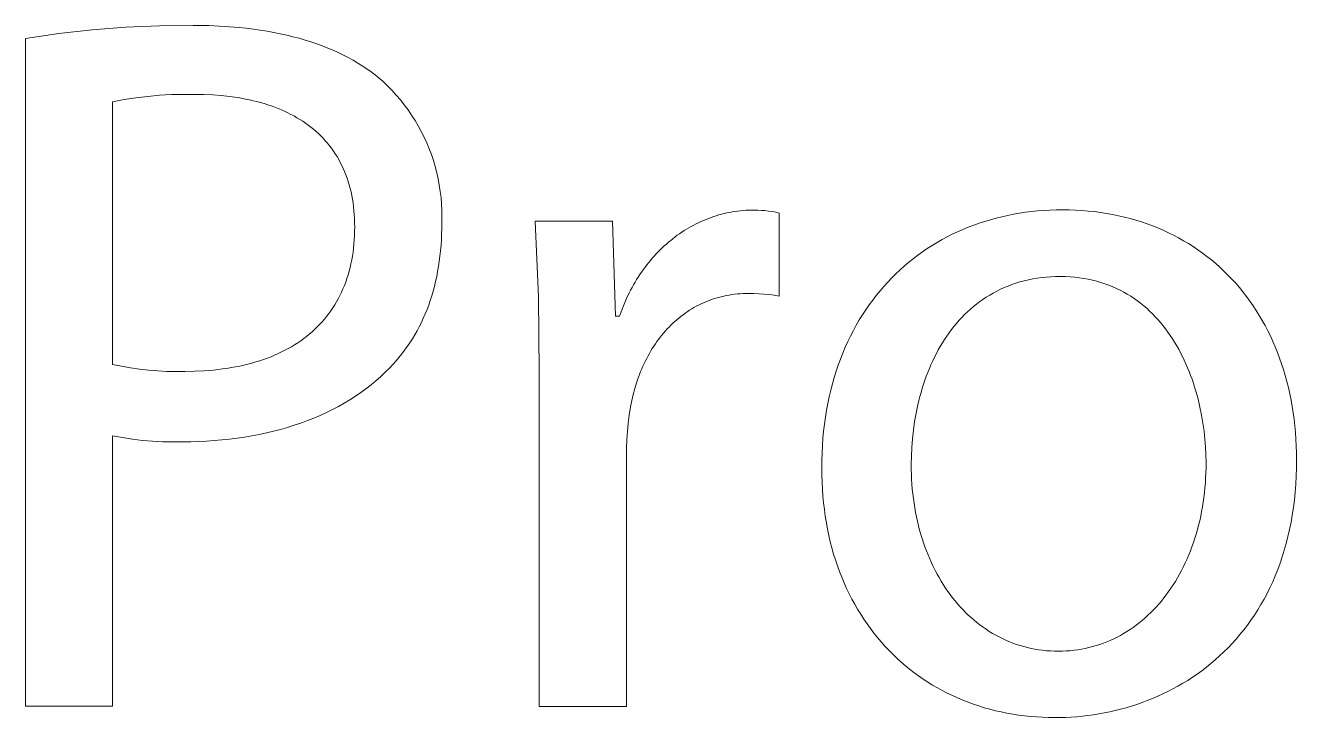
# Model space of a CAD drawing. Header units: millimetres. Extents: x -1480 to 5249, y -840 to 3860.
# Drawn here: x 3107.9 to 3193.2, y -728.4 to -681.9 of the extents above; entities that cross this region are included whole.
import ezdxf

# ---------------------------------------------------------------- set-up
doc = ezdxf.new("R2010")
doc.units = ezdxf.units.MM
doc.header["$MEASUREMENT"] = 0
doc.layers.add('Domyślny', color=7, linetype='Continuous', true_color=0x000000)

msp = doc.modelspace()

# ---------------------------------------------------------------- linework, layer by layer
at = {"layer": 'Domyślny', "color": 18, "lineweight": 15, "true_color": 0x000000}
for p, q in [((3110.128, -682.425), (3112.373, -682.175)), ((3112.373, -682.175), (3114.625, -682)), ((3114.625, -682), (3116.882, -681.9)), ((3116.882, -681.9), (3119.14, -681.876)), ((3119.14, -681.876), (3120.206, -681.892)), ((3120.206, -681.892), (3121.236, -681.939)), ((3121.236, -681.939), (3122.229, -682.018)), ((3122.229, -682.018), (3122.712, -682.069)), ((3122.712, -682.069), (3123.186, -682.127)), ((3123.186, -682.127), (3123.652, -682.193)), ((3123.652, -682.193), (3124.108, -682.266)), ((3124.108, -682.266), (3124.555, -682.347)), ((3107.893, -682.75), (3110.128, -682.425)), ((3107.893, -727.605), (3107.893, -682.75)), ((3124.555, -682.347), (3124.994, -682.435)), ((3124.994, -682.435), (3125.423, -682.53)), ((3125.423, -682.53), (3125.843, -682.633)), ((3125.843, -682.633), (3126.255, -682.742)), ((3126.255, -682.742), (3126.657, -682.859)), ((3126.657, -682.859), (3127.051, -682.983)), ((3127.051, -682.983), (3127.435, -683.113)), ((3127.435, -683.113), (3127.811, -683.251)), ((3127.811, -683.251), (3128.178, -683.396)), ((3128.178, -683.396), (3128.536, -683.547)), ((3128.536, -683.547), (3128.885, -683.705)), ((3128.885, -683.705), (3129.225, -683.869)), ((3129.225, -683.869), (3129.557, -684.04)), ((3129.557, -684.04), (3129.879, -684.218)), ((3129.879, -684.218), (3130.193, -684.402)), ((3130.193, -684.402), (3130.497, -684.593)), ((3130.497, -684.593), (3130.793, -684.79)), ((3130.793, -684.79), (3131.08, -684.993)), ((3131.08, -684.993), (3131.359, -685.203)), ((3131.359, -685.203), (3131.628, -685.418)), ((3131.628, -685.418), (3131.889, -685.64)), ((3131.889, -685.64), (3132.195, -685.934)), ((3116.89, -686.57), (3116.098, -686.641)), ((3117.684, -686.526), (3116.89, -686.57)), ((3118.479, -686.507), (3117.684, -686.526)), ((3119.275, -686.514), (3118.479, -686.507)), ((3119.873, -686.522), (3119.275, -686.514)), ((3120.458, -686.548), (3119.873, -686.522)), ((3121.03, -686.59), (3120.458, -686.548)), ((3132.195, -685.934), (3132.491, -686.238)), ((3132.491, -686.238), (3132.777, -686.552)), ((3132.777, -686.552), (3133.051, -686.875)), ((3114.522, -686.859), (3113.74, -687.007)), ((3113.74, -687.007), (3113.74, -704.64)), ((3115.308, -686.737), (3114.522, -686.859)), ((3116.098, -686.641), (3115.308, -686.737)), ((3121.587, -686.65), (3121.03, -686.59)), ((3122.131, -686.726), (3121.587, -686.65)), ((3122.397, -686.771), (3122.131, -686.726)), ((3122.659, -686.82), (3122.397, -686.771)), ((3122.918, -686.873), (3122.659, -686.82)), ((3123.172, -686.931), (3122.918, -686.873)), ((3123.423, -686.993), (3123.172, -686.931)), ((3123.67, -687.059), (3123.423, -686.993)), ((3123.913, -687.13), (3123.67, -687.059)), ((3124.152, -687.205), (3123.913, -687.13)), ((3124.387, -687.284), (3124.152, -687.205)), ((3124.618, -687.367), (3124.387, -687.284)), ((3124.845, -687.455), (3124.618, -687.367)), ((3133.051, -686.875), (3133.315, -687.208)), ((3133.315, -687.208), (3133.566, -687.55)), ((3125.067, -687.548), (3124.845, -687.455)), ((3125.285, -687.644), (3125.067, -687.548)), ((3125.499, -687.745), (3125.285, -687.644)), ((3125.708, -687.85), (3125.499, -687.745)), ((3125.914, -687.96), (3125.708, -687.85)), ((3126.114, -688.074), (3125.914, -687.96)), ((3126.31, -688.192), (3126.114, -688.074)), ((3126.502, -688.315), (3126.31, -688.192)), ((3133.566, -687.55), (3133.806, -687.9)), ((3133.806, -687.9), (3134.033, -688.259)), ((3134.033, -688.259), (3134.248, -688.625)), ((3126.689, -688.442), (3126.502, -688.315)), ((3126.872, -688.574), (3126.689, -688.442)), ((3127.049, -688.71), (3126.872, -688.574)), ((3127.222, -688.85), (3127.049, -688.71)), ((3127.391, -688.995), (3127.222, -688.85)), ((3127.554, -689.144), (3127.391, -688.995)), ((3134.248, -688.625), (3134.451, -688.998)), ((3134.451, -688.998), (3134.64, -689.377)), ((3127.713, -689.297), (3127.554, -689.144)), ((3127.866, -689.455), (3127.713, -689.297)), ((3128.015, -689.618), (3127.866, -689.455)), ((3128.159, -689.784), (3128.015, -689.618)), ((3128.297, -689.956), (3128.159, -689.784)), ((3128.431, -690.131), (3128.297, -689.956)), ((3134.64, -689.377), (3134.816, -689.764)), ((3134.816, -689.764), (3134.979, -690.156)), ((3128.559, -690.311), (3128.431, -690.131)), ((3128.682, -690.496), (3128.559, -690.311)), ((3128.8, -690.685), (3128.682, -690.496)), ((3128.913, -690.878), (3128.8, -690.685)), ((3134.979, -690.156), (3135.128, -690.553)), ((3135.128, -690.553), (3135.263, -690.955)), ((3129.02, -691.076), (3128.913, -690.878)), ((3129.122, -691.279), (3129.02, -691.076)), ((3129.218, -691.486), (3129.122, -691.279)), ((3129.309, -691.697), (3129.218, -691.486)), ((3135.263, -690.955), (3135.385, -691.362)), ((3135.385, -691.362), (3135.492, -691.772)), ((3129.395, -691.913), (3129.309, -691.697)), ((3129.475, -692.133), (3129.395, -691.913)), ((3129.549, -692.358), (3129.475, -692.133)), ((3129.618, -692.587), (3129.549, -692.358)), ((3135.492, -691.772), (3135.585, -692.186)), ((3135.585, -692.186), (3135.664, -692.604)), ((3129.68, -692.821), (3129.618, -692.587)), ((3129.738, -693.06), (3129.68, -692.821)), ((3129.789, -693.303), (3129.738, -693.06)), ((3129.834, -693.55), (3129.789, -693.303)), ((3135.664, -692.604), (3135.728, -693.023)), ((3135.728, -693.023), (3135.778, -693.444)), ((3129.874, -693.802), (3129.834, -693.55)), ((3129.907, -694.058), (3129.874, -693.802)), ((3129.935, -694.319), (3129.907, -694.058)), ((3135.778, -693.444), (3135.814, -693.867)), ((3135.814, -693.867), (3135.834, -694.291)), ((3129.957, -694.585), (3129.935, -694.319)), ((3129.972, -694.855), (3129.957, -694.585)), ((3129.981, -695.13), (3129.972, -694.855)), ((3135.841, -694.716), (3135.832, -695.14)), ((3135.834, -694.291), (3135.841, -694.716)), ((3142.308, -700.098), (3142.09, -695.014)), ((3142.09, -695.014), (3147.288, -695.014)), ((3147.288, -695.014), (3147.49, -701.4)), ((3153.058, -695.125), (3153.224, -695.048)), ((3153.224, -695.048), (3153.392, -694.974)), ((3153.392, -694.974), (3153.561, -694.904)), ((3153.561, -694.904), (3153.731, -694.837)), ((3153.731, -694.837), (3153.903, -694.774)), ((3153.903, -694.774), (3154.075, -694.715)), ((3154.075, -694.715), (3154.249, -694.659)), ((3154.249, -694.659), (3154.424, -694.607)), ((3154.424, -694.607), (3154.6, -694.558)), ((3154.6, -694.558), (3154.778, -694.513)), ((3154.778, -694.513), (3154.956, -694.473)), ((3154.956, -694.473), (3155.135, -694.435)), ((3155.135, -694.435), (3155.316, -694.402)), ((3155.316, -694.402), (3155.497, -694.372)), ((3155.497, -694.372), (3155.679, -694.347)), ((3155.679, -694.347), (3155.862, -694.325)), ((3155.862, -694.325), (3156.046, -694.307)), ((3156.046, -694.307), (3156.23, -694.293)), ((3156.23, -694.293), (3156.415, -694.283)), ((3156.415, -694.283), (3156.601, -694.277)), ((3156.601, -694.277), (3156.788, -694.275)), ((3156.788, -694.275), (3157.03, -694.282)), ((3157.03, -694.282), (3157.272, -694.296)), ((3157.272, -694.296), (3157.513, -694.317)), ((3157.513, -694.317), (3157.754, -694.346)), ((3157.754, -694.346), (3157.993, -694.382)), ((3157.993, -694.382), (3158.232, -694.426)), ((3158.232, -694.426), (3158.468, -694.477)), ((3158.468, -694.477), (3158.468, -700.056)), ((3171.886, -695.162), (3172.261, -695.039)), ((3172.261, -695.039), (3172.639, -694.925)), ((3172.639, -694.925), (3173.022, -694.82)), ((3173.022, -694.82), (3173.409, -694.724)), ((3173.409, -694.724), (3173.8, -694.637)), ((3173.8, -694.637), (3174.195, -694.558)), ((3174.195, -694.558), (3174.593, -694.489)), ((3174.593, -694.489), (3174.995, -694.429)), ((3174.995, -694.429), (3175.4, -694.378)), ((3175.4, -694.378), (3175.809, -694.336)), ((3175.809, -694.336), (3176.221, -694.304)), ((3176.221, -694.304), (3176.636, -694.28)), ((3176.636, -694.28), (3177.054, -694.266)), ((3177.054, -694.266), (3177.475, -694.262)), ((3177.475, -694.262), (3177.912, -694.267)), ((3177.912, -694.267), (3178.344, -694.281)), ((3178.344, -694.281), (3178.772, -694.306)), ((3178.772, -694.306), (3179.195, -694.341)), ((3179.195, -694.341), (3179.613, -694.385)), ((3179.613, -694.385), (3180.026, -694.438)), ((3180.026, -694.438), (3180.435, -694.501)), ((3180.435, -694.501), (3180.839, -694.574)), ((3180.839, -694.574), (3181.237, -694.656)), ((3181.237, -694.656), (3181.631, -694.747)), ((3181.631, -694.747), (3182.019, -694.847)), ((3182.019, -694.847), (3182.402, -694.956)), ((3182.402, -694.956), (3182.78, -695.074)), ((3182.78, -695.074), (3183.152, -695.201)), ((3129.972, -695.989), (3129.981, -695.701)), ((3129.984, -695.409), (3129.981, -695.13)), ((3129.981, -695.701), (3129.984, -695.409)), ((3135.818, -695.902), (3135.801, -696.276)), ((3135.829, -695.524), (3135.818, -695.902)), ((3135.832, -695.14), (3135.829, -695.524)), ((3151.631, -695.974), (3151.783, -695.866)), ((3151.783, -695.866), (3151.937, -695.762)), ((3151.937, -695.762), (3152.092, -695.661)), ((3152.092, -695.661), (3152.249, -695.563)), ((3152.249, -695.563), (3152.408, -695.468)), ((3152.408, -695.468), (3152.568, -695.377)), ((3152.568, -695.377), (3152.73, -695.29)), ((3152.73, -695.29), (3152.893, -695.206)), ((3152.893, -695.206), (3153.058, -695.125)), ((3169.737, -696.082), (3170.083, -695.907)), ((3170.083, -695.907), (3170.434, -695.74)), ((3170.434, -695.74), (3170.79, -695.583)), ((3170.79, -695.583), (3171.151, -695.434)), ((3171.151, -695.434), (3171.516, -695.293)), ((3171.516, -695.293), (3171.886, -695.162)), ((3183.152, -695.201), (3183.519, -695.337)), ((3183.519, -695.337), (3183.88, -695.482)), ((3183.88, -695.482), (3184.236, -695.635)), ((3184.236, -695.635), (3184.585, -695.797)), ((3184.585, -695.797), (3184.929, -695.967)), ((3129.906, -696.827), (3129.934, -696.552)), ((3129.934, -696.552), (3129.956, -696.272)), ((3129.956, -696.272), (3129.972, -695.989)), ((3135.777, -696.644), (3135.746, -697.007)), ((3135.801, -696.276), (3135.777, -696.644)), ((3150.618, -696.818), (3150.757, -696.688)), ((3150.757, -696.688), (3150.898, -696.561)), ((3150.898, -696.561), (3151.041, -696.437)), ((3151.041, -696.437), (3151.186, -696.317)), ((3151.186, -696.317), (3151.332, -696.199)), ((3151.332, -696.199), (3151.481, -696.085)), ((3151.481, -696.085), (3151.631, -695.974)), ((3168.405, -696.866), (3168.73, -696.657)), ((3168.73, -696.657), (3169.06, -696.457)), ((3169.06, -696.457), (3169.396, -696.265)), ((3169.396, -696.265), (3169.737, -696.082)), ((3184.929, -695.967), (3185.268, -696.146)), ((3185.268, -696.146), (3185.6, -696.333)), ((3185.6, -696.333), (3185.926, -696.528)), ((3185.926, -696.528), (3186.246, -696.731)), ((3186.246, -696.731), (3186.56, -696.943)), ((3129.732, -697.885), (3129.785, -697.627)), ((3129.785, -697.627), (3129.831, -697.364)), ((3129.831, -697.364), (3129.872, -697.098)), ((3129.872, -697.098), (3129.906, -696.827)), ((3135.707, -697.365), (3135.662, -697.717)), ((3135.746, -697.007), (3135.707, -697.365)), ((3149.829, -697.661), (3149.955, -697.513)), ((3149.955, -697.513), (3150.083, -697.368)), ((3150.083, -697.368), (3150.214, -697.226)), ((3150.214, -697.226), (3150.347, -697.087)), ((3150.347, -697.087), (3150.481, -696.951)), ((3150.481, -696.951), (3150.618, -696.818)), ((3167.164, -697.784), (3167.465, -697.542)), ((3167.465, -697.542), (3167.773, -697.308)), ((3167.773, -697.308), (3168.086, -697.083)), ((3168.086, -697.083), (3168.405, -696.866)), ((3186.56, -696.943), (3186.868, -697.162)), ((3186.868, -697.162), (3187.169, -697.389)), ((3187.169, -697.389), (3187.464, -697.624)), ((3187.464, -697.624), (3187.753, -697.867)), ((3129.539, -698.634), (3129.609, -698.388)), ((3129.609, -698.388), (3129.674, -698.139)), ((3129.674, -698.139), (3129.732, -697.885)), ((3135.552, -698.407), (3135.486, -698.744)), ((3135.611, -698.065), (3135.552, -698.407)), ((3135.662, -697.717), (3135.611, -698.065)), ((3149.12, -698.609), (3149.232, -698.444)), ((3149.232, -698.444), (3149.347, -698.281)), ((3149.347, -698.281), (3149.464, -698.122)), ((3149.464, -698.122), (3149.583, -697.965)), ((3149.583, -697.965), (3149.705, -697.811)), ((3149.705, -697.811), (3149.829, -697.661)), ((3166.296, -698.558), (3166.579, -698.292)), ((3166.579, -698.292), (3166.868, -698.034)), ((3166.868, -698.034), (3167.164, -697.784)), ((3187.753, -697.867), (3188.034, -698.117)), ((3188.034, -698.117), (3188.31, -698.375)), ((3188.31, -698.375), (3188.578, -698.641)), ((3129.198, -699.571), (3129.292, -699.343)), ((3129.292, -699.343), (3129.38, -699.111)), ((3129.38, -699.111), (3129.462, -698.875)), ((3129.462, -698.875), (3129.539, -698.634)), ((3135.414, -699.075), (3135.335, -699.402)), ((3135.486, -698.744), (3135.414, -699.075)), ((3148.598, -699.475), (3148.697, -699.296)), ((3148.697, -699.296), (3148.799, -699.12)), ((3148.799, -699.12), (3148.904, -698.947)), ((3148.904, -698.947), (3149.011, -698.776)), ((3149.011, -698.776), (3149.12, -698.609)), ((3165.487, -699.405), (3165.75, -699.115)), ((3165.75, -699.115), (3166.02, -698.832)), ((3166.02, -698.832), (3166.296, -698.558)), ((3174.083, -699.28), (3173.82, -699.379)), ((3174.351, -699.19), (3174.083, -699.28)), ((3174.624, -699.107), (3174.351, -699.19)), ((3174.903, -699.032), (3174.624, -699.107)), ((3175.188, -698.965), (3174.903, -699.032)), ((3175.478, -698.907), (3175.188, -698.965)), ((3175.774, -698.858), (3175.478, -698.907)), ((3176.076, -698.817), (3175.774, -698.858)), ((3176.383, -698.785), (3176.076, -698.817)), ((3176.697, -698.761), (3176.383, -698.785)), ((3177.016, -698.747), (3176.697, -698.761)), ((3177.34, -698.743), (3177.016, -698.747)), ((3177.666, -698.748), (3177.34, -698.743)), ((3177.985, -698.763), (3177.666, -698.748)), ((3178.299, -698.788), (3177.985, -698.763)), ((3178.606, -698.823), (3178.299, -698.788)), ((3178.907, -698.867), (3178.606, -698.823)), ((3179.202, -698.92), (3178.907, -698.867)), ((3179.491, -698.982), (3179.202, -698.92)), ((3179.774, -699.054), (3179.491, -698.982)), ((3180.051, -699.134), (3179.774, -699.054)), ((3180.322, -699.222), (3180.051, -699.134)), ((3180.587, -699.319), (3180.322, -699.222)), ((3180.846, -699.424), (3180.587, -699.319)), ((3188.578, -698.641), (3188.84, -698.914)), ((3188.84, -698.914), (3189.095, -699.194)), ((3189.095, -699.194), (3189.343, -699.481)), ((3128.883, -700.229), (3128.994, -700.014)), ((3128.994, -700.014), (3129.099, -699.795)), ((3129.099, -699.795), (3129.198, -699.571)), ((3135.156, -700.04), (3135.056, -700.351)), ((3135.249, -699.724), (3135.156, -700.04)), ((3135.335, -699.402), (3135.249, -699.724)), ((3142.359, -705.186), (3142.308, -700.098)), ((3148.06, -700.6), (3148.228, -700.215)), ((3148.228, -700.215), (3148.408, -699.839)), ((3148.408, -699.839), (3148.501, -699.656)), ((3148.501, -699.656), (3148.598, -699.475)), ((3154.219, -700.195), (3154.048, -700.25)), ((3154.393, -700.145), (3154.219, -700.195)), ((3154.568, -700.099), (3154.393, -700.145)), ((3154.746, -700.058), (3154.568, -700.099)), ((3154.925, -700.02), (3154.746, -700.058)), ((3155.107, -699.987), (3154.925, -700.02)), ((3155.29, -699.958), (3155.107, -699.987)), ((3155.475, -699.933), (3155.29, -699.958)), ((3155.663, -699.913), (3155.475, -699.933)), ((3155.852, -699.897), (3155.663, -699.913)), ((3156.042, -699.886), (3155.852, -699.897)), ((3156.235, -699.879), (3156.042, -699.886)), ((3156.43, -699.876), (3156.235, -699.879)), ((3156.771, -699.879), (3156.43, -699.876)), ((3157.112, -699.893), (3156.771, -699.879)), ((3157.453, -699.918), (3157.112, -699.893)), ((3157.793, -699.953), (3157.453, -699.918)), ((3158.132, -699.999), (3157.793, -699.953)), ((3158.468, -700.056), (3158.132, -699.999)), ((3164.74, -700.323), (3164.982, -700.009)), ((3164.982, -700.009), (3165.231, -699.703)), ((3165.231, -699.703), (3165.487, -699.405)), ((3172.362, -700.124), (3172.139, -700.273)), ((3172.592, -699.983), (3172.362, -700.124)), ((3172.826, -699.848), (3172.592, -699.983)), ((3173.067, -699.72), (3172.826, -699.848)), ((3173.312, -699.599), (3173.067, -699.72)), ((3173.564, -699.485), (3173.312, -699.599)), ((3173.82, -699.379), (3173.564, -699.485)), ((3181.1, -699.537), (3180.846, -699.424)), ((3181.347, -699.658), (3181.1, -699.537)), ((3181.589, -699.786), (3181.347, -699.658)), ((3181.825, -699.921), (3181.589, -699.786)), ((3182.056, -700.064), (3181.825, -699.921)), ((3182.281, -700.213), (3182.056, -700.064)), ((3182.5, -700.369), (3182.281, -700.213)), ((3189.343, -699.481), (3189.584, -699.775)), ((3189.584, -699.775), (3189.818, -700.077)), ((3189.818, -700.077), (3190.045, -700.385)), ((3128.244, -701.235), (3128.383, -701.043)), ((3128.383, -701.043), (3128.516, -700.846)), ((3128.516, -700.846), (3128.644, -700.645)), ((3128.644, -700.645), (3128.766, -700.439)), ((3128.766, -700.439), (3128.883, -700.229)), ((3134.837, -700.958), (3134.717, -701.254)), ((3134.95, -700.657), (3134.837, -700.958)), ((3135.056, -700.351), (3134.95, -700.657)), ((3147.759, -701.4), (3147.903, -700.995)), ((3147.903, -700.995), (3148.06, -700.6)), ((3152.449, -701.009), (3152.301, -701.105)), ((3152.599, -700.916), (3152.449, -701.009)), ((3152.751, -700.826), (3152.599, -700.916)), ((3152.906, -700.741), (3152.751, -700.826)), ((3153.062, -700.659), (3152.906, -700.741)), ((3153.221, -700.581), (3153.062, -700.659)), ((3153.382, -700.507), (3153.221, -700.581)), ((3153.546, -700.437), (3153.382, -700.507)), ((3153.711, -700.37), (3153.546, -700.437)), ((3153.878, -700.308), (3153.711, -700.37)), ((3154.048, -700.25), (3153.878, -700.308)), ((3164.057, -701.311), (3164.277, -700.974)), ((3164.277, -700.974), (3164.505, -700.645)), ((3164.505, -700.645), (3164.74, -700.323)), ((3171.297, -700.931), (3171.1, -701.11)), ((3171.499, -700.757), (3171.297, -700.931)), ((3171.707, -700.589), (3171.499, -700.757)), ((3171.92, -700.428), (3171.707, -700.589)), ((3172.139, -700.273), (3171.92, -700.428)), ((3182.714, -700.532), (3182.5, -700.369)), ((3182.922, -700.701), (3182.714, -700.532)), ((3183.124, -700.877), (3182.922, -700.701)), ((3183.322, -701.058), (3183.124, -700.877)), ((3183.513, -701.245), (3183.322, -701.058)), ((3190.045, -700.385), (3190.264, -700.701)), ((3190.264, -700.701), (3190.476, -701.023)), ((3190.476, -701.023), (3190.681, -701.352)), ((3127.635, -701.96), (3127.795, -701.786)), ((3127.795, -701.786), (3127.95, -701.607)), ((3127.95, -701.607), (3128.1, -701.423)), ((3128.1, -701.423), (3128.244, -701.235)), ((3134.457, -701.83), (3134.317, -702.111)), ((3134.59, -701.545), (3134.457, -701.83)), ((3134.717, -701.254), (3134.59, -701.545)), ((3147.49, -701.4), (3147.759, -701.4)), ((3151.332, -701.881), (3151.203, -702.005)), ((3151.464, -701.759), (3151.332, -701.881)), ((3151.597, -701.642), (3151.464, -701.759)), ((3151.733, -701.528), (3151.597, -701.642)), ((3151.872, -701.417), (3151.733, -701.528)), ((3152.013, -701.309), (3151.872, -701.417)), ((3152.156, -701.205), (3152.013, -701.309)), ((3152.301, -701.105), (3152.156, -701.205)), ((3163.639, -702.009), (3163.844, -701.656)), ((3163.844, -701.656), (3164.057, -701.311)), ((3170.364, -701.885), (3170.193, -702.092)), ((3170.54, -701.683), (3170.364, -701.885)), ((3170.721, -701.487), (3170.54, -701.683)), ((3170.908, -701.296), (3170.721, -701.487)), ((3171.1, -701.11), (3170.908, -701.296)), ((3183.699, -701.438), (3183.513, -701.245)), ((3183.88, -701.636), (3183.699, -701.438)), ((3184.056, -701.839), (3183.88, -701.636)), ((3184.226, -702.048), (3184.056, -701.839)), ((3190.681, -701.352), (3190.878, -701.687)), ((3190.878, -701.687), (3191.068, -702.03)), ((3126.562, -702.911), (3126.753, -702.764)), ((3126.753, -702.764), (3126.94, -702.612)), ((3126.94, -702.612), (3127.122, -702.456)), ((3127.122, -702.456), (3127.298, -702.295)), ((3127.298, -702.295), (3127.469, -702.13)), ((3127.469, -702.13), (3127.635, -701.96)), ((3134.017, -702.657), (3133.857, -702.922)), ((3134.17, -702.387), (3134.017, -702.657)), ((3134.317, -702.111), (3134.17, -702.387)), ((3150.597, -702.675), (3150.483, -702.819)), ((3150.713, -702.535), (3150.597, -702.675)), ((3150.832, -702.398), (3150.713, -702.535)), ((3150.953, -702.263), (3150.832, -702.398)), ((3151.077, -702.133), (3150.953, -702.263)), ((3151.203, -702.005), (3151.077, -702.133)), ((3163.072, -703.111), (3163.253, -702.736)), ((3163.253, -702.736), (3163.442, -702.369)), ((3163.442, -702.369), (3163.639, -702.009)), ((3169.711, -702.742), (3169.561, -702.968)), ((3169.867, -702.521), (3169.711, -702.742)), ((3170.027, -702.304), (3169.867, -702.521)), ((3170.193, -702.092), (3170.027, -702.304)), ((3184.391, -702.261), (3184.226, -702.048)), ((3184.551, -702.478), (3184.391, -702.261)), ((3184.705, -702.701), (3184.551, -702.478)), ((3184.855, -702.927), (3184.705, -702.701)), ((3191.068, -702.03), (3191.25, -702.378)), ((3191.25, -702.378), (3191.425, -702.733)), ((3191.425, -702.733), (3191.591, -703.094)), ((3125.305, -703.695), (3125.527, -703.576)), ((3125.527, -703.576), (3125.744, -703.452)), ((3125.744, -703.452), (3125.956, -703.324)), ((3125.956, -703.324), (3126.163, -703.191)), ((3126.163, -703.191), (3126.365, -703.053)), ((3126.365, -703.053), (3126.562, -702.911)), ((3133.516, -703.438), (3133.336, -703.688)), ((3133.69, -703.183), (3133.516, -703.438)), ((3133.857, -702.922), (3133.69, -703.183)), ((3149.953, -703.581), (3149.856, -703.742)), ((3150.054, -703.422), (3149.953, -703.581)), ((3150.157, -703.267), (3150.054, -703.422)), ((3150.263, -703.115), (3150.157, -703.267)), ((3150.372, -702.965), (3150.263, -703.115)), ((3150.483, -702.819), (3150.372, -702.965)), ((3162.734, -703.884), (3162.899, -703.494)), ((3162.899, -703.494), (3163.072, -703.111)), ((3169.276, -703.433), (3169.141, -703.671)), ((3169.416, -703.198), (3169.276, -703.433)), ((3169.561, -702.968), (3169.416, -703.198)), ((3184.999, -703.157), (3184.855, -702.927)), ((3185.138, -703.392), (3184.999, -703.157)), ((3185.272, -703.629), (3185.138, -703.392)), ((3191.591, -703.094), (3191.75, -703.462)), ((3191.75, -703.462), (3191.901, -703.835)), ((3123.094, -704.553), (3123.358, -704.477)), ((3123.358, -704.477), (3123.618, -704.396)), ((3123.618, -704.396), (3123.873, -704.31)), ((3123.873, -704.31), (3124.124, -704.219)), ((3124.124, -704.219), (3124.37, -704.124)), ((3124.37, -704.124), (3124.611, -704.024)), ((3124.611, -704.024), (3124.847, -703.919)), ((3124.847, -703.919), (3125.079, -703.809)), ((3125.079, -703.809), (3125.305, -703.695)), ((3132.757, -704.409), (3132.55, -704.639)), ((3132.956, -704.173), (3132.757, -704.409)), ((3133.15, -703.933), (3132.956, -704.173)), ((3133.336, -703.688), (3133.15, -703.933)), ((3149.492, -704.414), (3149.407, -704.588)), ((3149.578, -704.242), (3149.492, -704.414)), ((3149.668, -704.072), (3149.578, -704.242)), ((3149.76, -703.906), (3149.668, -704.072)), ((3149.856, -703.742), (3149.76, -703.906)), ((3162.43, -704.686), (3162.578, -704.281)), ((3162.578, -704.281), (3162.734, -703.884)), ((3168.766, -704.41), (3168.651, -704.664)), ((3168.886, -704.16), (3168.766, -704.41)), ((3169.011, -703.914), (3168.886, -704.16)), ((3169.141, -703.671), (3169.011, -703.914)), ((3185.401, -703.871), (3185.272, -703.629)), ((3185.525, -704.115), (3185.401, -703.871)), ((3185.644, -704.363), (3185.525, -704.115)), ((3185.758, -704.614), (3185.644, -704.363)), ((3191.901, -703.835), (3192.044, -704.215)), ((3192.044, -704.215), (3192.179, -704.6)), ((3113.74, -704.64), (3114.339, -704.767)), ((3114.339, -704.767), (3114.942, -704.876)), ((3114.942, -704.876), (3115.548, -704.964)), ((3115.548, -704.964), (3116.156, -705.033)), ((3116.156, -705.033), (3116.767, -705.082)), ((3116.767, -705.082), (3117.378, -705.111)), ((3117.378, -705.111), (3117.99, -705.121)), ((3117.99, -705.121), (3118.602, -705.11)), ((3118.602, -705.11), (3119.256, -705.1)), ((3119.256, -705.1), (3119.893, -705.07)), ((3119.893, -705.07), (3120.514, -705.02)), ((3120.514, -705.02), (3120.818, -704.988)), ((3120.818, -704.988), (3121.118, -704.951)), ((3121.118, -704.951), (3121.413, -704.909)), ((3121.413, -704.909), (3121.704, -704.861)), ((3121.704, -704.861), (3121.991, -704.809)), ((3121.991, -704.809), (3122.274, -704.753)), ((3122.274, -704.753), (3122.552, -704.691)), ((3122.552, -704.691), (3122.825, -704.624)), ((3122.825, -704.624), (3123.094, -704.553)), ((3132.039, -705.166), (3131.731, -705.459)), ((3132.337, -704.864), (3132.039, -705.166)), ((3132.55, -704.639), (3132.337, -704.864)), ((3142.359, -727.614), (3142.359, -705.186)), ((3149.1, -705.312), (3149.03, -705.499)), ((3149.172, -705.127), (3149.1, -705.312)), ((3149.248, -704.945), (3149.172, -705.127)), ((3149.326, -704.765), (3149.248, -704.945)), ((3149.407, -704.588), (3149.326, -704.765)), ((3162.161, -705.517), (3162.291, -705.097)), ((3162.291, -705.097), (3162.43, -704.686)), ((3168.436, -705.18), (3168.335, -705.443)), ((3168.541, -704.92), (3168.436, -705.18)), ((3168.651, -704.664), (3168.541, -704.92)), ((3185.867, -704.867), (3185.758, -704.614)), ((3185.972, -705.123), (3185.867, -704.867)), ((3186.071, -705.381), (3185.972, -705.123)), ((3192.179, -704.6), (3192.306, -704.992)), ((3192.306, -704.992), (3192.424, -705.389)), ((3131.081, -706.017), (3130.741, -706.282)), ((3131.411, -705.742), (3131.081, -706.017)), ((3131.731, -705.459), (3131.411, -705.742)), ((3148.899, -705.88), (3148.781, -706.271)), ((3148.963, -705.689), (3148.899, -705.88)), ((3149.03, -705.499), (3148.963, -705.689)), ((3161.927, -706.376), (3162.04, -705.943)), ((3162.04, -705.943), (3162.161, -705.517)), ((3168.15, -705.977), (3168.064, -706.247)), ((3168.24, -705.708), (3168.15, -705.977)), ((3168.335, -705.443), (3168.24, -705.708)), ((3186.166, -705.641), (3186.071, -705.381)), ((3186.256, -705.903), (3186.166, -705.641)), ((3186.341, -706.167), (3186.256, -705.903)), ((3186.422, -706.432), (3186.341, -706.167)), ((3192.424, -705.389), (3192.534, -705.792)), ((3192.534, -705.792), (3192.636, -706.201)), ((3129.659, -707.021), (3129.279, -707.249)), ((3130.029, -706.784), (3129.659, -707.021)), ((3130.39, -706.538), (3130.029, -706.784)), ((3130.741, -706.282), (3130.39, -706.538)), ((3148.674, -706.67), (3148.58, -707.078)), ((3148.781, -706.271), (3148.674, -706.67)), ((3161.73, -707.264), (3161.824, -706.817)), ((3161.824, -706.817), (3161.927, -706.376)), ((3167.907, -706.796), (3167.836, -707.074)), ((3167.983, -706.521), (3167.907, -706.796)), ((3168.064, -706.247), (3167.983, -706.521)), ((3186.569, -706.966), (3186.422, -706.432)), ((3186.698, -707.504), (3186.569, -706.966)), ((3192.636, -706.201), (3192.729, -706.615)), ((3192.729, -706.615), (3192.814, -707.035)), ((3192.814, -707.035), (3192.89, -707.46)), ((3128.085, -707.875), (3127.67, -708.065)), ((3128.492, -707.676), (3128.085, -707.875)), ((3128.89, -707.467), (3128.492, -707.676)), ((3129.279, -707.249), (3128.89, -707.467)), ((3148.498, -707.494), (3148.407, -708.041)), ((3148.58, -707.078), (3148.498, -707.494)), ((3161.57, -708.181), (3161.645, -707.719)), ((3161.645, -707.719), (3161.73, -707.264)), ((3167.769, -707.353), (3167.65, -707.917)), ((3167.836, -707.074), (3167.769, -707.353)), ((3186.809, -708.044), (3186.698, -707.504)), ((3192.89, -707.46), (3192.958, -707.89)), ((3192.958, -707.89), (3193.017, -708.325)), ((3125.927, -708.729), (3125.472, -708.871)), ((3126.374, -708.578), (3125.927, -708.729)), ((3126.814, -708.416), (3126.374, -708.578)), ((3127.246, -708.245), (3126.814, -708.416)), ((3127.67, -708.065), (3127.246, -708.245)), ((3148.335, -708.591), (3148.281, -709.143)), ((3148.407, -708.041), (3148.335, -708.591)), ((3161.449, -709.125), (3161.505, -708.649)), ((3161.505, -708.649), (3161.57, -708.181)), ((3167.55, -708.487), (3167.469, -709.061)), ((3167.65, -707.917), (3167.55, -708.487)), ((3186.902, -708.585), (3186.809, -708.044)), ((3186.977, -709.125), (3186.902, -708.585)), ((3193.017, -708.325), (3193.067, -708.766)), ((3114.405, -709.559), (3113.74, -709.435)), ((3113.74, -709.435), (3113.74, -727.605)), ((3115.073, -709.662), (3114.405, -709.559)), ((3122.097, -709.595), (3121.591, -709.659)), ((3122.598, -709.521), (3122.097, -709.595)), ((3123.093, -709.437), (3122.598, -709.521)), ((3123.582, -709.343), (3123.093, -709.437)), ((3124.064, -709.24), (3123.582, -709.343)), ((3124.54, -709.127), (3124.064, -709.24)), ((3125.01, -709.004), (3124.54, -709.127)), ((3125.472, -708.871), (3125.01, -709.004)), ((3148.281, -709.143), (3148.246, -709.696)), ((3161.403, -709.607), (3161.449, -709.125)), ((3167.469, -709.061), (3167.406, -709.639)), ((3187.035, -709.663), (3186.977, -709.125)), ((3193.067, -708.766), (3193.108, -709.212)), ((3193.108, -709.212), (3193.14, -709.662)), ((3115.745, -709.742), (3115.073, -709.662)), ((3116.418, -709.8), (3115.745, -709.742)), ((3117.094, -709.835), (3116.418, -709.8)), ((3117.77, -709.848), (3117.094, -709.835)), ((3118.446, -709.838), (3117.77, -709.848)), ((3118.981, -709.833), (3118.446, -709.838)), ((3119.513, -709.818), (3118.981, -709.833)), ((3120.039, -709.793), (3119.513, -709.818)), ((3120.562, -709.758), (3120.039, -709.793)), ((3121.079, -709.714), (3120.562, -709.758)), ((3121.591, -709.659), (3121.079, -709.714)), ((3148.246, -709.696), (3148.229, -710.25)), ((3148.229, -710.25), (3148.229, -727.614)), ((3161.341, -710.592), (3161.367, -710.096)), ((3161.367, -710.096), (3161.403, -709.607)), ((3167.361, -710.218), (3167.334, -710.799)), ((3167.406, -709.639), (3167.361, -710.218)), ((3187.077, -710.196), (3187.035, -709.663)), ((3187.101, -710.724), (3187.077, -710.196)), ((3193.14, -709.662), (3193.163, -710.118)), ((3193.163, -710.118), (3193.176, -710.578)), ((3161.321, -711.603), (3161.326, -711.094)), ((3161.326, -711.094), (3161.341, -710.592)), ((3167.334, -710.799), (3167.325, -711.379)), ((3187.109, -711.245), (3187.101, -710.724)), ((3187.106, -711.588), (3187.109, -711.245)), ((3193.181, -711.043), (3193.175, -711.603)), ((3193.176, -710.578), (3193.181, -711.043)), ((3161.326, -712.083), (3161.321, -711.603)), ((3161.34, -712.556), (3161.326, -712.083)), ((3167.325, -711.379), (3167.328, -711.712)), ((3167.328, -711.712), (3167.337, -712.042)), ((3167.337, -712.042), (3167.352, -712.37)), ((3187.081, -712.265), (3187.097, -711.928)), ((3187.097, -711.928), (3187.106, -711.588)), ((3193.157, -712.153), (3193.127, -712.694)), ((3193.175, -711.603), (3193.157, -712.153)), ((3161.365, -713.024), (3161.34, -712.556)), ((3167.352, -712.37), (3167.373, -712.694)), ((3167.373, -712.694), (3167.399, -713.016)), ((3186.999, -713.255), (3187.033, -712.928)), ((3187.033, -712.928), (3187.06, -712.598)), ((3187.06, -712.598), (3187.081, -712.265)), ((3193.127, -712.694), (3193.085, -713.224)), ((3161.399, -713.486), (3161.365, -713.024)), ((3161.443, -713.943), (3161.399, -713.486)), ((3167.399, -713.016), (3167.431, -713.335)), ((3167.431, -713.335), (3167.469, -713.65)), ((3167.469, -713.65), (3167.513, -713.963)), ((3186.915, -713.899), (3186.96, -713.579)), ((3186.96, -713.579), (3186.999, -713.255)), ((3193.032, -713.745), (3192.968, -714.256)), ((3193.085, -713.224), (3193.032, -713.745)), ((3161.496, -714.393), (3161.443, -713.943)), ((3161.558, -714.838), (3161.496, -714.393)), ((3167.513, -713.963), (3167.562, -714.273)), ((3167.562, -714.273), (3167.616, -714.579)), ((3167.616, -714.579), (3167.676, -714.882)), ((3186.747, -714.837), (3186.808, -714.528)), ((3186.808, -714.528), (3186.865, -714.215)), ((3186.865, -714.215), (3186.915, -713.899)), ((3192.968, -714.256), (3192.893, -714.757)), ((3161.63, -715.276), (3161.558, -714.838)), ((3161.71, -715.709), (3161.63, -715.276)), ((3167.676, -714.882), (3167.742, -715.181)), ((3167.742, -715.181), (3167.812, -715.477)), ((3167.812, -715.477), (3167.889, -715.769)), ((3186.528, -715.741), (3186.606, -715.443)), ((3186.606, -715.443), (3186.679, -715.142)), ((3186.679, -715.142), (3186.747, -714.837)), ((3192.807, -715.248), (3192.71, -715.73)), ((3192.893, -714.757), (3192.807, -715.248)), ((3161.8, -716.135), (3161.71, -715.709)), ((3161.898, -716.555), (3161.8, -716.135)), ((3167.889, -715.769), (3167.97, -716.057)), ((3167.97, -716.057), (3168.056, -716.342)), ((3168.056, -716.342), (3168.148, -716.623)), ((3186.262, -716.608), (3186.356, -716.323)), ((3186.356, -716.323), (3186.445, -716.034)), ((3186.445, -716.034), (3186.528, -715.741)), ((3192.603, -716.202), (3192.485, -716.665)), ((3192.71, -715.73), (3192.603, -716.202)), ((3162.005, -716.969), (3161.898, -716.555)), ((3162.121, -717.376), (3162.005, -716.969)), ((3168.148, -716.623), (3168.244, -716.9)), ((3168.244, -716.9), (3168.346, -717.173)), ((3168.346, -717.173), (3168.453, -717.441)), ((3185.95, -717.437), (3186.059, -717.165)), ((3186.059, -717.165), (3186.163, -716.889)), ((3186.163, -716.889), (3186.262, -716.608)), ((3192.358, -717.118), (3192.221, -717.561)), ((3192.485, -716.665), (3192.358, -717.118)), ((3162.246, -717.778), (3162.121, -717.376)), ((3162.379, -718.172), (3162.246, -717.778)), ((3168.453, -717.441), (3168.564, -717.706)), ((3168.564, -717.706), (3168.68, -717.966)), ((3168.68, -717.966), (3168.802, -718.222)), ((3185.593, -718.226), (3185.717, -717.968)), ((3185.717, -717.968), (3185.836, -717.705)), ((3185.836, -717.705), (3185.95, -717.437)), ((3192.074, -717.995), (3191.918, -718.42)), ((3192.221, -717.561), (3192.074, -717.995)), ((3162.52, -718.561), (3162.379, -718.172)), ((3162.669, -718.942), (3162.52, -718.561)), ((3162.826, -719.317), (3162.669, -718.942)), ((3168.802, -718.222), (3168.927, -718.473)), ((3168.927, -718.473), (3169.058, -718.72)), ((3169.058, -718.72), (3169.193, -718.962)), ((3169.193, -718.962), (3169.333, -719.2)), ((3185.052, -719.212), (3185.194, -718.973)), ((3185.194, -718.973), (3185.331, -718.729)), ((3185.331, -718.729), (3185.465, -718.48)), ((3185.465, -718.48), (3185.593, -718.226)), ((3191.752, -718.835), (3191.578, -719.24)), ((3191.918, -718.42), (3191.752, -718.835)), ((3162.992, -719.686), (3162.826, -719.317)), ((3163.165, -720.047), (3162.992, -719.686)), ((3169.333, -719.2), (3169.477, -719.432)), ((3169.477, -719.432), (3169.626, -719.66)), ((3169.626, -719.66), (3169.779, -719.883)), ((3184.598, -719.898), (3184.754, -719.675)), ((3184.754, -719.675), (3184.905, -719.446)), ((3184.905, -719.446), (3185.052, -719.212)), ((3191.395, -719.637), (3191.203, -720.024)), ((3191.578, -719.24), (3191.395, -719.637)), ((3163.346, -720.402), (3163.165, -720.047)), ((3163.535, -720.75), (3163.346, -720.402)), ((3169.779, -719.883), (3169.936, -720.101)), ((3169.936, -720.101), (3170.098, -720.314)), ((3170.098, -720.314), (3170.264, -720.521)), ((3170.264, -720.521), (3170.434, -720.723)), ((3183.935, -720.741), (3184.107, -720.538)), ((3184.107, -720.538), (3184.275, -720.33)), ((3184.275, -720.33), (3184.439, -720.117)), ((3184.439, -720.117), (3184.598, -719.898)), ((3191.003, -720.402), (3190.794, -720.77)), ((3191.203, -720.024), (3191.003, -720.402)), ((3163.732, -721.091), (3163.535, -720.75)), ((3163.935, -721.426), (3163.732, -721.091)), ((3164.147, -721.753), (3163.935, -721.426)), ((3170.434, -720.723), (3170.608, -720.92)), ((3170.608, -720.92), (3170.787, -721.111)), ((3170.787, -721.111), (3170.969, -721.297)), ((3170.969, -721.297), (3171.155, -721.477)), ((3171.155, -721.477), (3171.345, -721.651)), ((3183.016, -721.668), (3183.207, -721.494)), ((3183.207, -721.494), (3183.395, -721.314)), ((3183.395, -721.314), (3183.579, -721.129)), ((3183.579, -721.129), (3183.759, -720.937)), ((3183.759, -720.937), (3183.935, -720.741)), ((3190.354, -721.479), (3190.122, -721.82)), ((3190.578, -721.129), (3190.354, -721.479)), ((3190.794, -720.77), (3190.578, -721.129)), ((3164.365, -722.072), (3164.147, -721.753)), ((3164.59, -722.385), (3164.365, -722.072)), ((3164.823, -722.691), (3164.59, -722.385)), ((3171.345, -721.651), (3171.539, -721.82)), ((3171.539, -721.82), (3171.737, -721.982)), ((3171.737, -721.982), (3171.939, -722.139)), ((3171.939, -722.139), (3172.144, -722.29)), ((3172.144, -722.29), (3172.353, -722.434)), ((3182.005, -722.448), (3182.214, -722.304)), ((3182.214, -722.304), (3182.42, -722.154)), ((3182.42, -722.154), (3182.622, -721.998)), ((3182.622, -721.998), (3182.821, -721.836)), ((3182.821, -721.836), (3183.016, -721.668)), ((3189.883, -722.152), (3189.637, -722.475)), ((3190.122, -721.82), (3189.883, -722.152)), ((3165.062, -722.989), (3164.823, -722.691)), ((3165.309, -723.28), (3165.062, -722.989)), ((3172.353, -722.434), (3172.565, -722.572)), ((3172.565, -722.572), (3172.781, -722.704)), ((3172.781, -722.704), (3173.001, -722.83)), ((3173.001, -722.83), (3173.223, -722.949)), ((3173.223, -722.949), (3173.45, -723.061)), ((3173.45, -723.061), (3173.679, -723.167)), ((3173.679, -723.167), (3173.912, -723.266)), ((3180.451, -723.274), (3180.682, -723.176)), ((3180.682, -723.176), (3180.91, -723.071)), ((3180.91, -723.071), (3181.135, -722.959)), ((3181.135, -722.959), (3181.358, -722.841)), ((3181.358, -722.841), (3181.577, -722.717)), ((3181.577, -722.717), (3181.792, -722.586)), ((3181.792, -722.586), (3182.005, -722.448)), ((3189.123, -723.094), (3188.857, -723.389)), ((3189.383, -722.789), (3189.123, -723.094)), ((3189.637, -722.475), (3189.383, -722.789)), ((3165.562, -723.564), (3165.309, -723.28)), ((3165.821, -723.84), (3165.562, -723.564)), ((3166.087, -724.108), (3165.821, -723.84)), ((3173.912, -723.266), (3174.148, -723.359)), ((3174.148, -723.359), (3174.387, -723.444)), ((3174.387, -723.444), (3174.629, -723.522)), ((3174.629, -723.522), (3174.874, -723.594)), ((3174.874, -723.594), (3175.122, -723.658)), ((3175.122, -723.658), (3175.373, -723.715)), ((3175.373, -723.715), (3175.627, -723.765)), ((3175.627, -723.765), (3175.883, -723.807)), ((3175.883, -723.807), (3176.142, -723.842)), ((3176.142, -723.842), (3176.404, -723.869)), ((3176.404, -723.869), (3176.669, -723.888)), ((3176.669, -723.888), (3176.936, -723.9)), ((3176.936, -723.9), (3177.206, -723.904)), ((3177.206, -723.904), (3177.47, -723.9)), ((3177.47, -723.9), (3177.731, -723.889)), ((3177.731, -723.889), (3177.991, -723.869)), ((3177.991, -723.869), (3178.248, -723.843)), ((3178.248, -723.843), (3178.503, -723.808)), ((3178.503, -723.808), (3178.755, -723.767)), ((3178.755, -723.767), (3179.005, -723.718)), ((3179.005, -723.718), (3179.253, -723.661)), ((3179.253, -723.661), (3179.498, -723.598)), ((3179.498, -723.598), (3179.74, -723.528)), ((3179.74, -723.528), (3179.98, -723.45)), ((3179.98, -723.45), (3180.217, -723.365)), ((3180.217, -723.365), (3180.451, -723.274)), ((3188.305, -723.954), (3188.019, -724.223)), ((3188.584, -723.676), (3188.305, -723.954)), ((3188.857, -723.389), (3188.584, -723.676)), ((3166.36, -724.369), (3166.087, -724.108)), ((3166.638, -724.622), (3166.36, -724.369)), ((3166.923, -724.868), (3166.638, -724.622)), ((3167.214, -725.106), (3166.923, -724.868)), ((3187.432, -724.735), (3187.13, -724.978)), ((3187.729, -724.483), (3187.432, -724.735)), ((3188.019, -724.223), (3187.729, -724.483)), ((3167.511, -725.335), (3167.214, -725.106)), ((3167.814, -725.557), (3167.511, -725.335)), ((3168.122, -725.772), (3167.814, -725.557)), ((3168.436, -725.978), (3168.122, -725.772)), ((3186.195, -725.654), (3185.874, -725.862)), ((3186.512, -725.437), (3186.195, -725.654)), ((3186.823, -725.212), (3186.512, -725.437)), ((3187.13, -724.978), (3186.823, -725.212)), ((3168.756, -726.176), (3168.436, -725.978)), ((3169.081, -726.365), (3168.756, -726.176)), ((3169.411, -726.547), (3169.081, -726.365)), ((3169.746, -726.72), (3169.411, -726.547)), ((3184.548, -726.608), (3184.207, -726.774)), ((3184.885, -726.434), (3184.548, -726.608)), ((3185.218, -726.252), (3184.885, -726.434)), ((3185.548, -726.061), (3185.218, -726.252)), ((3185.874, -725.862), (3185.548, -726.061)), ((3170.087, -726.885), (3169.746, -726.72)), ((3170.432, -727.042), (3170.087, -726.885)), ((3170.782, -727.19), (3170.432, -727.042)), ((3171.137, -727.33), (3170.782, -727.19)), ((3171.497, -727.461), (3171.137, -727.33)), ((3171.861, -727.583), (3171.497, -727.461)), ((3182.456, -727.475), (3182.099, -727.591)), ((3182.812, -727.352), (3182.456, -727.475)), ((3183.165, -727.22), (3182.812, -727.352)), ((3183.515, -727.079), (3183.165, -727.22)), ((3183.862, -726.931), (3183.515, -727.079)), ((3184.207, -726.774), (3183.862, -726.931)), ((3113.74, -727.605), (3107.893, -727.605)), ((3148.229, -727.614), (3142.359, -727.614)), ((3172.23, -727.697), (3171.861, -727.583)), ((3172.603, -727.802), (3172.23, -727.697)), ((3172.98, -727.899), (3172.603, -727.802)), ((3173.361, -727.986), (3172.98, -727.899)), ((3173.747, -728.064), (3173.361, -727.986)), ((3174.136, -728.134), (3173.747, -728.064)), ((3174.529, -728.194), (3174.136, -728.134)), ((3174.925, -728.245), (3174.529, -728.194)), ((3175.325, -728.287), (3174.925, -728.245)), ((3175.729, -728.32), (3175.325, -728.287)), ((3176.136, -728.344), (3175.729, -728.32)), ((3176.546, -728.358), (3176.136, -728.344)), ((3176.96, -728.363), (3176.546, -728.358)), ((3177.329, -728.359), (3176.96, -728.363)), ((3177.698, -728.347), (3177.329, -728.359)), ((3178.068, -728.328), (3177.698, -728.347)), ((3178.438, -728.301), (3178.068, -728.328)), ((3178.808, -728.266), (3178.438, -728.301)), ((3179.177, -728.223), (3178.808, -728.266)), ((3179.546, -728.172), (3179.177, -728.223)), ((3179.915, -728.113), (3179.546, -728.172)), ((3180.282, -728.046), (3179.915, -728.113)), ((3180.648, -727.971), (3180.282, -728.046)), ((3181.013, -727.888), (3180.648, -727.971)), ((3181.377, -727.797), (3181.013, -727.888)), ((3181.739, -727.698), (3181.377, -727.797)), ((3182.099, -727.591), (3181.739, -727.698))]:
    msp.add_line(p, q, dxfattribs=at)

doc.saveas('drawing.dxf')
